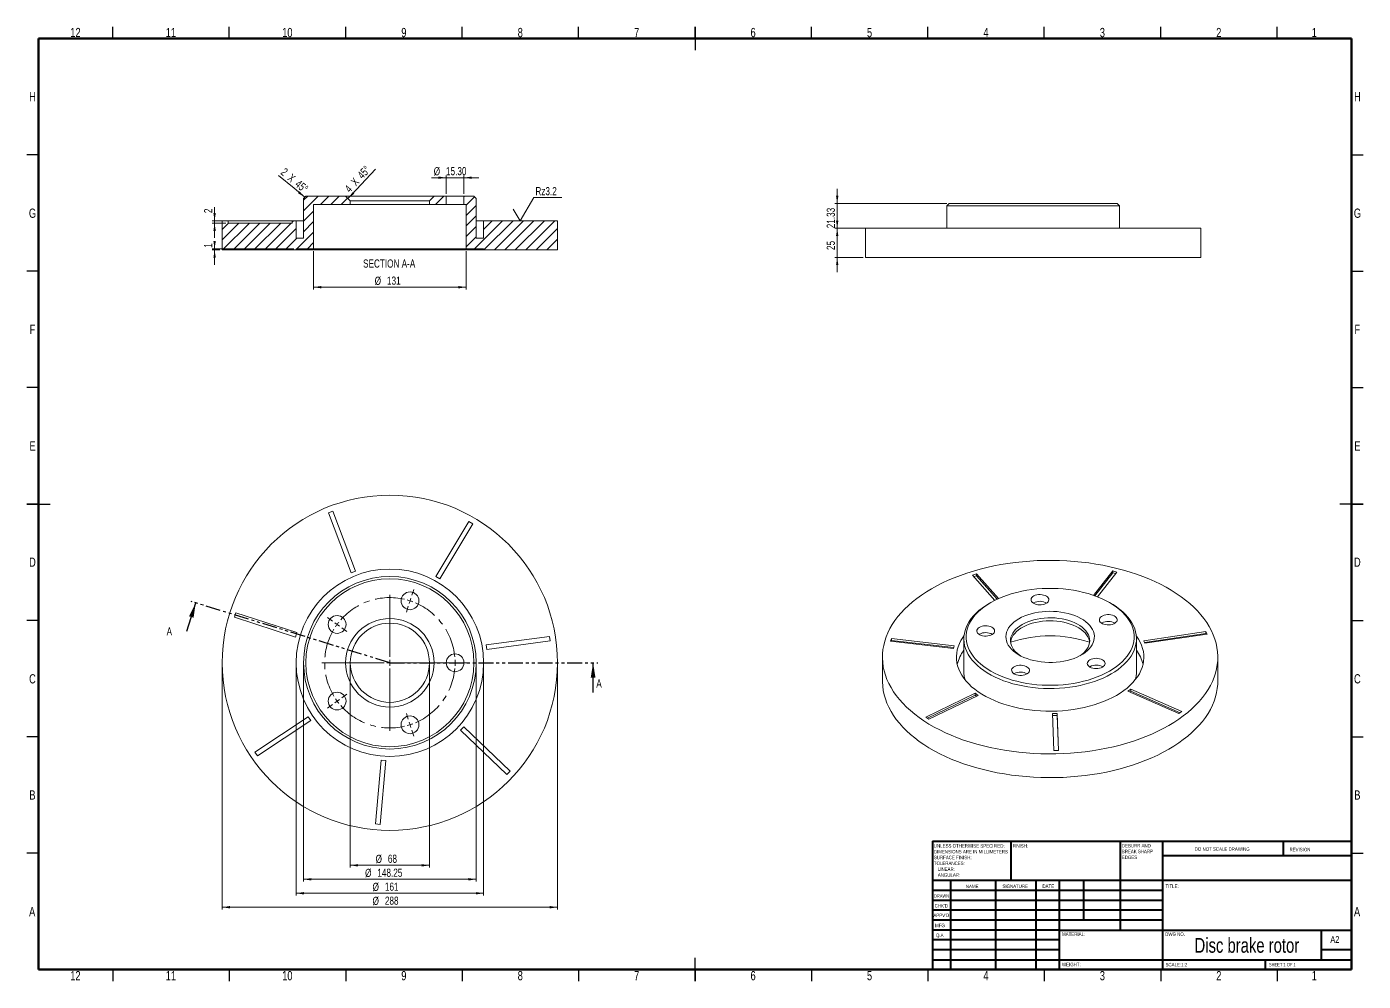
# Model space of a CAD drawing. Header units: millimetres. Extents: x 15 to 589, y 5 to 415.
import ezdxf

# ---------------------------------------------------------------- set-up
doc = ezdxf.new("R2010")
doc.units = ezdxf.units.MM
doc.linetypes.add('CENTERX2', pattern=[20.32, 12.7, -2.54, 2.54, -2.54])
doc.linetypes.add('PHANTOM', pattern=[12.7, 6.35, -1.27, 1.27, -1.27, 1.27, -1.27])
doc.styles.add('SLDTEXTSTYLE0', font='TXT', dxfattribs={"width": 0.75})
doc.styles.add('SLDTEXTSTYLE1', font='TXT', dxfattribs={"width": 0.686449})
doc.styles.add('SLDTEXTSTYLE2', font='TXT', dxfattribs={"width": 0.6875})
doc.dimstyles.new('SLDDIMSTYLE0', dxfattribs={"dimtxt": 3.5, "dimasz": 3.302, "dimexe": 0, "dimexo": 0.0625, "dimgap": 0.875, "dimtad": 1, "dimlfac": 2, "dimrnd": 1e-09, "dimzin": 12, "dimdsep": 46, "dimtxsty": 'SLDTEXTSTYLE0', "dimsah": 1, "dimcen": 0.09, "dimadec": 0, "dimazin": 3, "dimtfac": 1, "dimtofl": 0, "dimtmove": 0, "dimatfit": 3, "dimfxl": 1, "dimfrac": 2, "dimtolj": 1, "dimtzin": 12, "dimarcsym": 0})
doc.dimstyles.new('SLDDIMSTYLE1', dxfattribs={"dimtxt": 3.5, "dimasz": 3.302, "dimexe": 0, "dimexo": 0.0625, "dimgap": 0.875, "dimtad": 1, "dimlfac": 2, "dimrnd": 1e-09, "dimzin": 12, "dimdsep": 46, "dimtxsty": 'SLDTEXTSTYLE0', "dimsah": 1, "dimcen": 0.09, "dimadec": 0, "dimazin": 3, "dimtfac": 1, "dimtmove": 0, "dimatfit": 0, "dimfxl": 1, "dimfrac": 2, "dimtolj": 1, "dimtzin": 12, "dimarcsym": 0})
doc.dimstyles.new('SLDDIMSTYLE2', dxfattribs={"dimtxt": 3.5, "dimasz": 3.302, "dimexe": 0, "dimexo": 0.0625, "dimgap": 0.875, "dimtad": 1, "dimlfac": 2, "dimrnd": 1e-09, "dimzin": 4, "dimdsep": 46, "dimtxsty": 'SLDTEXTSTYLE0', "dimsah": 1, "dimcen": 0.09, "dimadec": 0, "dimazin": 1, "dimtfac": 1, "dimtmove": 0, "dimatfit": 0, "dimfxl": 1, "dimfrac": 2, "dimtolj": 1, "dimtzin": 12, "dimarcsym": 0})

# ---------------------------------------------------------------- blocks, each defined once
blk = doc.blocks.new('SW_NOTE_0')
at = {"color": 0, "linetype": 'Continuous', "lineweight": 0, "char_height": 1.5, "attachment_point": 1, "style": 'SLDTEXTSTYLE0'}
for s, insert in [('UNLESS OTHERWISE SPECIFIED:', (0, 1.93)), ('TOLERANCES:', (0, -5.57)), ('SURFACE FINISH:', (0, -3.07)), ('DIMENSIONS ARE IN MILLIMETERS', (0, -0.57)), ('ANGULAR:', (1.69, -10.57)), ('LINEAR:', (1.69, -8.07))]:
    blk.add_mtext(s, dxfattribs=dict(at, insert=insert))
blk = doc.blocks.new('SW_NOTE_1')
at = {"color": 0, "linetype": 'Continuous', "lineweight": 0, "char_height": 1.5, "attachment_point": 1, "style": 'SLDTEXTSTYLE0'}
for s, insert in [('DEBURR AND', (0, 1.93)), ('BREAK SHARP', (0, -0.57)), ('EDGES', (0, -3.07))]:
    blk.add_mtext(s, dxfattribs=dict(at, insert=insert))
blk = doc.blocks.new('_D')
at = {"color": 7, "linetype": 'Continuous', "lineweight": 0, "transparency": 16777216}
for p, q in [((153.96, 140.8), (153.96, 53.8)), ((187.96, 140.8), (187.96, 53.8)), ((153.96, 54.8), (187.96, 54.8))]:
    blk.add_line(p, q, dxfattribs=at)
for points in [[(153.96, 54.8), (157.26, 54.29), (157.26, 55.31)], [(187.96, 54.8), (184.65, 55.31), (184.65, 54.29)]]:
    blk.add_solid(points, dxfattribs=at)
at = {"color": 7, "linetype": 'Continuous', "lineweight": 0, "transparency": 16777216, "char_height": 3.5, "attachment_point": 1, "style": 'SLDTEXTSTYLE0'}
for s, insert in [('%%c', (164.84, 59.31)), ('68', (170.11, 59.37))]:
    blk.add_mtext(s, dxfattribs=dict(at, insert=insert))
blk = doc.blocks.new('_D_1')
at = {"color": 7, "linetype": 'Continuous', "lineweight": 0, "transparency": 16777216}
for p, q in [((133.89, 140.8), (133.89, 47.8)), ((208.02, 140.8), (208.02, 47.8)), ((133.89, 48.8), (208.02, 48.8))]:
    blk.add_line(p, q, dxfattribs=at)
for points in [[(133.89, 48.8), (137.2, 48.29), (137.2, 49.31)], [(208.02, 48.8), (204.72, 49.31), (204.72, 48.29)]]:
    blk.add_solid(points, dxfattribs=at)
at = {"color": 7, "linetype": 'Continuous', "lineweight": 0, "transparency": 16777216, "char_height": 3.5, "attachment_point": 1, "style": 'SLDTEXTSTYLE0'}
for s, insert in [('%%c', (160.31, 53.31)), ('148.25', (165.59, 53.37))]:
    blk.add_mtext(s, dxfattribs=dict(at, insert=insert))
blk = doc.blocks.new('_D_2')
at = {"color": 7, "linetype": 'Continuous', "lineweight": 0, "transparency": 16777216}
for p, q in [((130.71, 140.8), (130.71, 41.8)), ((211.21, 140.8), (211.21, 41.8)), ((130.71, 42.8), (211.21, 42.8))]:
    blk.add_line(p, q, dxfattribs=at)
for points in [[(130.71, 42.8), (134.01, 42.29), (134.01, 43.31)], [(211.21, 42.8), (207.9, 43.31), (207.9, 42.29)]]:
    blk.add_solid(points, dxfattribs=at)
at = {"color": 7, "linetype": 'Continuous', "lineweight": 0, "transparency": 16777216, "char_height": 3.5, "attachment_point": 1, "style": 'SLDTEXTSTYLE0'}
for s, insert in [('%%c', (163.54, 47.31)), ('161', (168.82, 47.37))]:
    blk.add_mtext(s, dxfattribs=dict(at, insert=insert))
blk = doc.blocks.new('_D_3')
at = {"color": 7, "linetype": 'Continuous', "lineweight": 0, "transparency": 16777216}
for p, q in [((98.96, 140.8), (98.96, 35.8)), ((242.96, 140.8), (242.96, 35.8)), ((98.96, 36.8), (242.96, 36.8))]:
    blk.add_line(p, q, dxfattribs=at)
for points in [[(98.96, 36.8), (102.26, 36.29), (102.26, 37.31)], [(242.96, 36.8), (239.65, 37.31), (239.65, 36.29)]]:
    blk.add_solid(points, dxfattribs=at)
at = {"color": 7, "linetype": 'Continuous', "lineweight": 0, "transparency": 16777216, "char_height": 3.5, "attachment_point": 1, "style": 'SLDTEXTSTYLE0'}
for s, insert in [('%%c', (163.54, 41.31)), ('288', (168.82, 41.37))]:
    blk.add_mtext(s, dxfattribs=dict(at, insert=insert))
blk = doc.blocks.new('SW_CENTERMARKSYMBOL_0')
at = {"color": 0, "linetype": 'Continuous', "lineweight": 0}
for p, q in [((0.77, 55.64), (1.57, 58.09)), ((-8.65, 29.13), (-8.65, 55.88)), ((0, 53.26), (-0.39, 52.07)), ((0, 53.26), (0.39, 54.45)), ((-33.33, 44.56), (-35.41, 46.07)), ((-0.77, 50.88), (-1.57, 48.43)), ((-31.3, 43.09), (-32.32, 43.82)), ((-31.3, 43.09), (-30.29, 42.35)), ((-29.28, 41.62), (-27.2, 40.1)), ((-11.15, 26.63), (-37.9, 26.63)), ((-8.65, 26.63), (-9.9, 26.63)), ((-8.65, 26.63), (-8.65, 27.88)), ((-8.65, 26.63), (-8.65, 25.38)), ((-8.65, 26.63), (-7.4, 26.63)), ((-8.65, 24.13), (-8.65, -2.62)), ((-6.15, 26.63), (20.6, 26.63)), ((16.85, 26.63), (14.27, 26.63)), ((19.35, 26.63), (18.1, 26.63)), ((19.35, 26.63), (20.6, 26.63)), ((21.85, 26.63), (24.42, 26.63)), ((-29.28, 11.64), (-27.2, 13.15)), ((-33.33, 8.7), (-35.41, 7.19)), ((-31.3, 10.17), (-32.32, 9.44)), ((-31.3, 10.17), (-30.29, 10.91)), ((-0.77, 2.38), (-1.57, 4.83)), ((0, 0), (-0.39, 1.19)), ((0, 0), (0.39, -1.19)), ((0.77, -2.38), (1.57, -4.83))]:
    blk.add_line(p, q, dxfattribs=at)
at = {"color": 0, "linetype": 'CENTERX2', "lineweight": 0}
for start, end in [(77.11569, 138.88431), (5.11569, 66.88431), (149.11569, 210.88431), (293.11569, 354.88431), (221.11569, 282.88431)]:
    blk.add_arc((-8.65, 26.63), 28, start, end, dxfattribs=at)
at = {"color": 0, "linetype": 'Continuous', "lineweight": 0}
for start, end in [(72, 74.55785), (69.44215, 72), (144, 146.55785), (141.44215, 144), (0, 2.55785), (357.44215, 0), (213.44215, 216), (216, 218.55785), (285.44215, 288), (288, 290.55785)]:
    blk.add_arc((-8.65, 26.63), 28, start, end, dxfattribs=at)
blk = doc.blocks.new('_D_4')
at = {"color": 7, "linetype": 'Continuous', "lineweight": 0, "transparency": 16777216}
for p, q in [((363.07, 328.41), (363.07, 334.76)), ((376.85, 328.41), (362.07, 328.41)), ((363.07, 328.41), (363.07, 315.91)), ((374.25, 315.91), (362.07, 315.91)), ((363.07, 315.91), (363.07, 309.56))]:
    blk.add_line(p, q, dxfattribs=at)
for points in [[(363.07, 328.41), (363.58, 331.71), (362.57, 331.71)], [(363.07, 315.91), (362.57, 312.6), (363.58, 312.6)]]:
    blk.add_solid(points, dxfattribs=at)
at = {"color": 7, "linetype": 'Continuous', "lineweight": 0, "transparency": 16777216, "insert": (358.56, 319.09), "char_height": 3.5, "attachment_point": 1, "rotation": 90, "style": 'SLDTEXTSTYLE0'}
blk.add_mtext('25', dxfattribs=at)
blk = doc.blocks.new('_D_5')
at = {"color": 7, "linetype": 'Continuous', "lineweight": 0, "transparency": 16777216}
for p, q in [((363.07, 339.07), (363.07, 345.42)), ((410.19, 339.07), (362.07, 339.07)), ((363.07, 339.07), (363.07, 328.41)), ((399.7, 328.41), (362.07, 328.41)), ((363.07, 328.41), (363.07, 322.06))]:
    blk.add_line(p, q, dxfattribs=at)
for points in [[(363.07, 339.07), (363.58, 342.37), (362.57, 342.37)], [(363.07, 328.41), (362.57, 325.1), (363.58, 325.1)]]:
    blk.add_solid(points, dxfattribs=at)
at = {"color": 7, "linetype": 'Continuous', "lineweight": 0, "transparency": 16777216, "insert": (358.56, 328.43), "char_height": 3.5, "attachment_point": 1, "rotation": 90, "style": 'SLDTEXTSTYLE0'}
blk.add_mtext('21.33', dxfattribs=at)
blk = doc.blocks.new('_D_6')
at = {"color": 7, "linetype": 'Continuous', "lineweight": 0, "transparency": 16777216}
for p, q in [((95.68, 331.62), (95.68, 337.53)), ((100.46, 331.62), (94.68, 331.62)), ((100.45, 330.62), (94.68, 330.62)), ((95.68, 330.62), (95.68, 331.62)), ((95.68, 330.62), (95.68, 324.27))]:
    blk.add_line(p, q, dxfattribs=at)
for points in [[(95.68, 331.62), (96.19, 334.92), (95.17, 334.92)], [(95.68, 330.62), (95.17, 327.32), (96.19, 327.32)]]:
    blk.add_solid(points, dxfattribs=at)
at = {"color": 7, "linetype": 'Continuous', "lineweight": 0, "transparency": 16777216, "insert": (91.17, 334.95), "char_height": 3.5, "attachment_point": 1, "rotation": 90, "style": 'SLDTEXTSTYLE0'}
blk.add_mtext('2', dxfattribs=at)
blk = doc.blocks.new('_D_7')
at = {"color": 7, "linetype": 'Continuous', "lineweight": 0, "transparency": 16777216}
for p, q in [((195.13, 350.16), (188.78, 350.16)), ((195.13, 343.28), (195.13, 351.16)), ((202.78, 350.16), (195.13, 350.16)), ((202.78, 343.28), (202.78, 351.16)), ((202.78, 350.16), (209.13, 350.16))]:
    blk.add_line(p, q, dxfattribs=at)
for points in [[(195.13, 350.16), (191.83, 350.66), (191.83, 349.65)], [(202.78, 350.16), (206.08, 349.65), (206.08, 350.66)]]:
    blk.add_solid(points, dxfattribs=at)
at = {"color": 7, "linetype": 'Continuous', "lineweight": 0, "transparency": 16777216, "char_height": 3.5, "attachment_point": 1, "style": 'SLDTEXTSTYLE0'}
for s, insert in [('%%c', (189.79, 354.67)), ('15.30', (195.07, 354.72))]:
    blk.add_mtext(s, dxfattribs=dict(at, insert=insert))
blk = doc.blocks.new('SW_CHAMFER_DIMENSION_0')
at = {"color": 0, "linetype": 'Continuous', "lineweight": 0}
for p, q in [((6.69, -5.57), (0, 0)), ((11.27, -9.38), (6.69, -5.57))]:
    blk.add_line(p, q, dxfattribs=at)
blk.add_solid([(11.27, -9.38), (9.06, -6.87), (8.41, -7.66)], dxfattribs=at)
at = {"color": 0, "linetype": 'Continuous', "lineweight": 0, "char_height": 3.5, "attachment_point": 1, "rotation": 320.24936, "style": 'SLDTEXTSTYLE0'}
for s, insert in [('2', (2.89, 3.47)), ('X', (5.88, 0.98)), ('45°', (9.05, -1.66))]:
    blk.add_mtext(s, dxfattribs=dict(at, insert=insert))
blk = doc.blocks.new('SW_CHAMFER_DIMENSION_1')
at = {"color": 0, "linetype": 'Continuous', "lineweight": 0}
for p, q in [((0, 0), (10.26, 11.02)), ((-1.55, -1.52), (0, 0))]:
    blk.add_line(p, q, dxfattribs=at)
blk.add_solid([(-1.55, -1.52), (1.16, 0.43), (0.45, 1.15)], dxfattribs=at)
at = {"color": 0, "linetype": 'Continuous', "lineweight": 0, "char_height": 3.5, "attachment_point": 1, "rotation": 47.0291, "style": 'SLDTEXTSTYLE0'}
for s, insert in [('45°', (2.16, 8.94)), ('X', (-0.64, 5.93)), ('4', (-3.3, 3.08))]:
    blk.add_mtext(s, dxfattribs=dict(at, insert=insert))
blk = doc.blocks.new('_D_8')
at = {"color": 7, "linetype": 'Continuous', "lineweight": 0, "transparency": 16777216}
for p, q in [((95.68, 319.62), (95.68, 322.6)), ((129.71, 319.62), (94.68, 319.62)), ((97.96, 319.12), (94.68, 319.12)), ((95.68, 319.62), (95.68, 319.12)), ((95.68, 319.12), (95.68, 312.77))]:
    blk.add_line(p, q, dxfattribs=at)
for points in [[(95.68, 319.62), (96.19, 322.92), (95.17, 322.92)], [(95.68, 319.12), (95.17, 315.82), (96.19, 315.82)]]:
    blk.add_solid(points, dxfattribs=at)
at = {"color": 7, "linetype": 'Continuous', "lineweight": 0, "transparency": 16777216, "insert": (91.17, 320.02), "char_height": 3.5, "attachment_point": 1, "rotation": 90, "style": 'SLDTEXTSTYLE0'}
blk.add_mtext('1', dxfattribs=at)
blk = doc.blocks.new('_D_9')
at = {"color": 7, "linetype": 'Continuous', "lineweight": 0, "transparency": 16777216}
for p, q in [((138.21, 318.62), (138.21, 302.12)), ((203.71, 318.62), (203.71, 302.12)), ((138.21, 303.12), (203.71, 303.12))]:
    blk.add_line(p, q, dxfattribs=at)
for points in [[(138.21, 303.12), (141.51, 302.61), (141.51, 303.63)], [(203.71, 303.12), (200.4, 303.63), (200.4, 302.61)]]:
    blk.add_solid(points, dxfattribs=at)
at = {"color": 7, "linetype": 'Continuous', "lineweight": 0, "transparency": 16777216, "char_height": 3.5, "attachment_point": 1, "style": 'SLDTEXTSTYLE0'}
for s, insert in [('%%c', (164.44, 307.63)), ('131', (169.72, 307.69))]:
    blk.add_mtext(s, dxfattribs=dict(at, insert=insert))
blk = doc.blocks.new('SW_SFSYMBOL_0')
at = {"color": 0, "linetype": 'Continuous', "lineweight": 0}
for p, q in [((-6.54, -10), (-0.65, 0)), ((-0.65, 0), (11.28, 0)), ((-6.54, -10), (-9.49, -5))]:
    blk.add_line(p, q, dxfattribs=at)
at = {"color": 0, "linetype": 'Continuous', "lineweight": 0, "insert": (0, 4.51), "char_height": 3.5, "attachment_point": 1, "style": 'SLDTEXTSTYLE0'}
blk.add_mtext('Rz3.2', dxfattribs=at)

msp = doc.modelspace()

# ---------------------------------------------------------------- hatches: boundary and pattern name
at = {"linetype": 'Continuous', "lineweight": 0}
h = msp.add_hatch(dxfattribs=at)
h.set_pattern_fill('ANSI31', style=0)
h.paths.add_polyline_path([(138.206, 338.6848), (153.956, 338.6848), (153.956, 340.2848), (151.956, 342.2848), (134.8935, 342.2848), (133.8935, 341.2848), (133.8935, 324.1198), (130.706, 324.1198), (130.706, 331.6198), (128.9517, 331.6198), (128.9517, 330.6198), (101.4488, 330.6198), (101.4488, 331.6198), (98.956, 331.6198), (98.956, 319.1198), (130.706, 319.1198), (130.706, 319.6198), (138.206, 319.6198)], flags=0)
h = msp.add_hatch(dxfattribs=at)
h.set_pattern_fill('ANSI31', style=0)
h.paths.add_polyline_path([(189.956, 342.2848), (187.956, 340.2848), (187.956, 338.6848), (195.131, 338.6848), (195.131, 342.2848)], flags=0)
h = msp.add_hatch(dxfattribs=at)
h.set_pattern_fill('ANSI31', style=0)
h.paths.add_polyline_path([(211.206, 319.1198), (242.956, 319.1198), (242.956, 331.6198), (211.206, 331.6198), (211.206, 324.1198), (208.0185, 324.1198), (208.0185, 341.2848), (207.0185, 342.2848), (202.781, 342.2848), (202.781, 338.6848), (203.706, 338.6848), (203.706, 319.6198), (211.206, 319.6198)], flags=0)

# ---------------------------------------------------------------- linework, layer by layer
at = {"color": 7, "linetype": 'Continuous', "lineweight": 30}
for p, q in [((52, 410), (52, 415)), ((102, 410), (102, 415)), ((152, 410), (152, 415)), ((202, 410), (202, 415)), ((252, 410), (252, 415)), ((302, 415), (302, 405)), ((302, 410), (302, 415)), ((352, 410), (352, 415)), ((402, 410), (402, 415)), ((452, 410), (452, 415)), ((502, 410), (502, 415)), ((552, 410), (552, 415)), ((20, 360), (15, 360)), ((584, 360), (589, 360)), ((20, 310), (15, 310)), ((584, 310), (589, 310)), ((20, 260), (15, 260)), ((584, 260), (589, 260)), ((15, 210), (25, 210)), ((20, 210), (15, 210)), ((589, 210), (579, 210)), ((584, 210), (589, 210)), ((83.8215, 155.383), (87.5639, 167.519)), ((20, 160), (15, 160)), ((584, 160), (589, 160)), ((258.236, 129.1029), (258.236, 141.8029)), ((20, 110), (15, 110)), ((584, 110), (589, 110)), ((20, 60), (15, 60)), ((584, 60), (589, 60)), ((302, 5), (302, 15)), ((52, 10), (52, 5)), ((102, 10), (102, 5)), ((152, 10), (152, 5)), ((202, 10), (202, 5)), ((252, 10), (252, 5)), ((302, 10), (302, 5)), ((352, 10), (352, 5)), ((402, 10), (402, 5)), ((452, 10), (452, 5)), ((502, 10), (502, 5)), ((552, 10), (552, 5))]:
    msp.add_line(p, q, dxfattribs=at)
at = {"color": 7, "linetype": 'Continuous', "lineweight": 60}
for p, q in [((20, 10), (20, 410)), ((20, 410), (584, 410)), ((584, 410), (584, 10)), ((584, 10), (20, 10))]:
    msp.add_line(p, q, dxfattribs=at)
at = {"color": 7, "linetype": 'Continuous', "lineweight": 15}
for p, q in [((134.8935, 342.2848), (133.8935, 341.2848)), ((133.8935, 324.1198), (133.8935, 341.2848)), ((151.956, 342.2848), (134.8935, 342.2848)), ((138.206, 338.6848), (138.206, 319.6198)), ((153.956, 338.6848), (138.206, 338.6848)), ((153.956, 340.2848), (151.956, 342.2848)), ((151.956, 342.2848), (189.956, 342.2848)), ((153.956, 340.2848), (153.956, 338.6848)), ((187.956, 340.2848), (153.956, 340.2848)), ((153.956, 338.6848), (187.956, 338.6848)), ((187.956, 340.2848), (189.956, 342.2848)), ((187.956, 340.2848), (187.956, 338.6848)), ((187.956, 338.6848), (195.131, 338.6848)), ((189.956, 342.2848), (195.131, 342.2848)), ((195.131, 342.2848), (202.781, 342.2848)), ((195.131, 338.6848), (195.131, 342.2848)), ((202.781, 338.6848), (195.131, 338.6848)), ((202.781, 342.2848), (202.781, 338.6848)), ((202.781, 342.2848), (207.0185, 342.2848)), ((202.781, 338.6848), (203.706, 338.6848)), ((203.706, 338.6848), (203.706, 319.6198)), ((207.0185, 342.2848), (208.0185, 341.2848)), ((208.0185, 324.1198), (208.0185, 341.2848)), ((411.1852, 339.0713), (410.1852, 338.0713)), ((411.1852, 339.0713), (483.3102, 339.0713)), ((484.3102, 338.0713), (483.3102, 339.0713)), ((410.1852, 338.0713), (410.1852, 328.4063)), ((484.3102, 338.0713), (410.1852, 338.0713)), ((484.3102, 328.4063), (484.3102, 338.0713)), ((98.956, 319.1198), (98.956, 331.6198)), ((101.4488, 331.6198), (98.956, 331.6198)), ((101.4488, 331.6198), (101.4488, 330.6198)), ((101.4632, 331.6198), (101.4488, 331.6198)), ((101.4488, 330.6198), (128.9517, 330.6198)), ((101.4632, 330.6198), (101.4632, 331.6198)), ((128.9517, 331.6198), (101.4632, 331.6198)), ((128.9517, 330.6198), (128.9517, 331.6198)), ((130.706, 331.6198), (128.9517, 331.6198)), ((130.706, 324.1198), (130.706, 331.6198)), ((133.8935, 331.6198), (130.706, 331.6198)), ((211.206, 331.6198), (208.0185, 331.6198)), ((211.206, 324.1198), (211.206, 331.6198)), ((211.206, 331.6198), (242.956, 331.6198)), ((242.956, 319.1198), (242.956, 331.6198)), ((375.2477, 328.4063), (375.2477, 315.9063)), ((375.2477, 328.4063), (519.2477, 328.4063)), ((519.2477, 315.9063), (519.2477, 328.4063)), ((130.706, 324.1198), (133.8935, 324.1198)), ((211.206, 324.1198), (208.0185, 324.1198)), ((98.956, 319.1198), (130.706, 319.1198)), ((130.706, 319.6198), (130.706, 319.1198)), ((130.706, 319.6198), (138.206, 319.6198)), ((130.706, 319.1198), (211.206, 319.1198)), ((138.206, 319.6198), (203.706, 319.6198)), ((211.206, 319.6198), (203.706, 319.6198)), ((211.206, 319.6198), (211.206, 319.1198)), ((242.956, 319.1198), (211.206, 319.1198)), ((447.2477, 315.9063), (375.2477, 315.9063)), ((519.2477, 315.9063), (447.2477, 315.9063)), ((146.4933, 206.8554), (144.6213, 206.1515)), ((156.1728, 181.1152), (146.4933, 206.8554)), ((144.6213, 206.1515), (154.3008, 180.4113)), ((204.8462, 202.5129), (190.7568, 178.8964)), ((192.4744, 177.8718), (206.5638, 201.4882)), ((206.5638, 201.4882), (204.8462, 202.5129)), ((154.3008, 180.4113), (156.1728, 181.1152)), ((190.7568, 178.8964), (192.4744, 177.8718)), ((422.926, 179.9667), (421.1446, 179.4419)), ((421.1446, 179.4419), (430.7386, 168.5894)), ((422.926, 179.1502), (421.7173, 178.794)), ((432.3169, 169.3439), (422.926, 179.9667)), ((422.926, 179.1502), (422.926, 179.9667)), ((431.8036, 169.108), (422.926, 179.1502)), ((481.3983, 181.2473), (473.1605, 170.7595)), ((481.3983, 180.4307), (473.662, 170.5814)), ((474.8609, 170.1285), (483.2198, 180.7705)), ((483.2198, 180.7705), (481.3983, 181.2473)), ((481.3983, 180.4307), (481.3983, 181.2473)), ((482.6878, 180.0932), (481.3983, 180.4307)), ((429.0143, 167.6569), (428.3071, 167.2485)), ((447.4337, 167.5253), (447.2838, 167.4337)), ((480.7299, 167.2485), (480.0227, 167.6569)), ((104.8437, 163.2368), (104.2269, 161.3342)), ((104.2269, 161.3342), (130.3864, 152.8532)), ((131.0032, 154.7557), (104.8437, 163.2368)), ((476.762, 158.8986), (476.6121, 158.807)), ((521.411, 155.1779), (494.7489, 151.2889)), ((521.9009, 154.0585), (521.411, 155.1779)), ((521.411, 154.3614), (521.411, 155.1779)), ((130.3864, 152.8532), (131.0032, 154.7557)), ((239.5512, 153.1585), (212.3025, 149.4495)), ((212.3025, 149.4495), (212.5722, 147.4677)), ((212.5722, 147.4677), (239.821, 151.1768)), ((239.821, 151.1768), (239.5512, 153.1585)), ((386.422, 152.2525), (386.0221, 151.1212)), ((386.0221, 151.1212), (412.9668, 147.9468)), ((386.422, 151.4359), (386.2992, 151.0886)), ((413.3667, 149.0781), (386.422, 152.2525)), ((386.422, 151.4359), (386.422, 152.2525)), ((413.0896, 148.2942), (386.422, 151.4359)), ((417.456, 152.1219), (417.456, 138.1059)), ((424.1585, 154.0889), (424.0087, 153.9973)), ((491.581, 138.1059), (491.581, 152.1219)), ((494.7489, 151.2889), (495.2388, 150.1695)), ((521.411, 154.3614), (495.0848, 150.5214)), ((495.2388, 150.1695), (521.9009, 154.0585)), ((521.565, 154.0095), (521.411, 154.3614)), ((382.5185, 144.23), (382.5185, 134.0232)), ((412.9668, 147.9468), (413.3667, 149.0781)), ((526.5185, 134.0232), (526.5185, 144.23)), ((471.6128, 140.1305), (471.4629, 140.0389)), ((439.1021, 137.158), (438.9522, 137.0664)), ((422.2949, 128.6792), (401.1961, 118.4971)), ((422.2949, 127.8627), (401.8921, 118.0165)), ((402.4788, 117.6113), (423.5776, 127.7934)), ((423.5776, 127.7934), (422.2949, 128.6792)), ((422.2949, 127.8627), (422.2949, 128.6792)), ((422.8816, 127.4575), (422.2949, 127.8627)), ((489.1618, 130.4735), (487.9512, 129.5545)), ((487.9512, 129.5545), (509.8417, 119.9455)), ((489.1618, 129.657), (488.6327, 129.2553)), ((511.0523, 120.8646), (489.1618, 130.4735)), ((489.1618, 129.657), (489.1618, 130.4735)), ((510.3708, 120.3472), (489.1618, 129.657)), ((509.8417, 119.9455), (511.0523, 120.8646)), ((135.9189, 118.6425), (112.978, 103.478)), ((114.0809, 101.8096), (137.0218, 116.9741)), ((137.0218, 116.9741), (135.9189, 118.6425)), ((401.1961, 118.4971), (402.4788, 117.6113)), ((457.4876, 120.017), (455.4881, 119.9904)), ((455.4881, 119.9904), (456.123, 104.1192)), ((457.4876, 119.2005), (455.5208, 119.1743)), ((458.1225, 104.1459), (457.4876, 120.017)), ((457.4876, 119.2005), (457.4876, 120.017)), ((458.0898, 104.1454), (457.4876, 119.2005)), ((202.7134, 114.2445), (201.3322, 112.798)), ((201.3322, 112.798), (221.2214, 93.8067)), ((222.6026, 95.2532), (202.7134, 114.2445)), ((112.978, 103.478), (114.0809, 101.8096)), ((456.123, 104.1192), (458.1225, 104.1459)), ((167.2183, 99.9696), (164.771, 72.5787)), ((166.763, 72.4007), (169.2104, 99.7916)), ((169.2104, 99.7916), (167.2183, 99.9696)), ((221.2214, 93.8067), (222.6026, 95.2532)), ((164.771, 72.5787), (166.763, 72.4007))]:
    msp.add_line(p, q, dxfattribs=at)
at = {"color": 7, "linetype": 'PHANTOM', "lineweight": 30}
for q in [(85.6527, 168.1084), (260.236, 141.8029)]:
    msp.add_line((170.956, 141.8029), q, dxfattribs=at)
at = {"color": 7, "linetype": 'Continuous', "lineweight": 40}
for p, q in [((404, 65.25), (584, 65.25)), ((404, 65.25), (404, 10)), ((437.8, 48.25), (437.8, 65.25)), ((484.6, 65.25), (484.6, 27)), ((502.8, 65.25), (502.8, 10)), ((554.8, 58.875), (554.8, 65.25)), ((584, 58.875), (502.8, 58.875)), ((584, 48.25), (404, 48.25)), ((411.8, 48.25), (411.8, 10)), ((430.991, 48.25), (430.991, 10)), ((448.3989, 48.25), (448.3989, 10)), ((458.6, 10), (458.6, 48.25)), ((469, 31.25), (469, 48.25)), ((502.8, 44), (404, 44)), ((502.8, 39.75), (404, 39.75)), ((502.8, 35.5), (404, 35.5)), ((502.8, 31.25), (404, 31.25)), ((458.6, 27), (404, 27)), ((458.6, 27), (584, 27)), ((571, 14.25), (571, 27)), ((458.6, 22.7499), (404, 22.7499)), ((458.6, 18.5), (404, 18.5)), ((584, 18.5), (571, 18.5)), ((404, 14.25), (584, 14.25)), ((547, 10), (547, 14.25))]:
    msp.add_line(p, q, dxfattribs=at)
at = {"color": 7, "linetype": 'Continuous', "lineweight": 15, "flags": 128}
for points in [[(403.6068, 173.6207), (401.4046, 172.2919), (399.3065, 170.9081), (397.3163, 169.4722), (395.4382, 167.9868), (393.6757, 166.4549), (392.0324, 164.8795), (390.5113, 163.2637), (389.1155, 161.6106), (387.8478, 159.9235), (386.7106, 158.2057), (385.7061, 156.4605), (384.8363, 154.6914), (384.1029, 152.9018), (383.5074, 151.0952), (383.0509, 149.2752), (382.7343, 147.4453), (382.5581, 145.6091), (382.5229, 143.7702), (382.6286, 141.9322), (382.875, 140.0988), (383.2617, 138.2734), (383.7879, 136.4596), (384.4525, 134.6611), (385.2543, 132.8813), (386.1916, 131.1237), (387.2627, 129.3918), (388.4655, 127.6889), (389.7976, 126.0184), (391.2563, 124.3836), (392.8389, 122.7876), (394.5423, 121.2335), (396.363, 119.7245), (398.2976, 118.2635), (400.3423, 116.8533), (402.493, 115.4967), (404.7455, 114.1963), (407.0955, 112.9547), (409.5383, 111.7744), (412.0692, 110.6576), (414.6832, 109.6065), (417.3751, 108.6232), (420.1397, 107.7095), (422.9717, 106.8674), (425.8654, 106.0984), (428.8152, 105.4041), (431.8153, 104.7857), (434.8598, 104.2446), (437.9429, 103.7817), (441.0583, 103.3981), (444.2002, 103.0943), (447.3622, 102.8711), (450.5382, 102.7288), (453.7221, 102.6678), (456.9074, 102.6882), (460.0882, 102.7898), (463.258, 102.9726), (466.4107, 103.2362), (469.5401, 103.58), (472.6401, 104.0033), (475.7046, 104.5054), (478.7277, 105.0853), (481.7034, 105.7418), (484.6258, 106.4737), (487.4894, 107.2794), (490.2883, 108.1575), (493.0173, 109.1062), (495.6709, 110.1237), (498.2439, 111.2079), (500.7314, 112.3568), (503.1284, 113.568), (505.4302, 114.8393), (507.6324, 116.1681), (509.7305, 117.5519), (511.7207, 118.9878), (513.5988, 120.4732), (515.3613, 122.0051), (517.0047, 123.5805), (518.5257, 125.1963), (519.9215, 126.8494), (521.1892, 128.5365), (522.3264, 130.2543), (523.3309, 131.9995), (524.2007, 133.7686), (524.9341, 135.5582), (525.5296, 137.3648), (525.9861, 139.1848), (526.3028, 141.0147), (526.4789, 142.8509), (526.5141, 144.6898), (526.4084, 146.5278), (526.162, 148.3612), (525.7753, 150.1866), (525.2491, 152.0004), (524.5845, 153.7989), (523.7828, 155.5787), (522.8454, 157.3363), (521.7743, 159.0682), (520.5715, 160.7711), (519.2394, 162.4416), (517.7807, 164.0764), (516.1981, 165.6724), (514.4947, 167.2265), (512.674, 168.7355), (510.7394, 170.1965), (508.6947, 171.6067), (506.544, 172.9633), (504.2915, 174.2637), (501.9415, 175.5053), (499.4987, 176.6856), (496.9678, 177.8024), (494.3539, 178.8535), (491.6619, 179.8369), (488.8973, 180.7505), (486.0653, 181.5926), (483.1716, 182.3616), (480.2218, 183.0559), (477.2217, 183.6743), (474.1772, 184.2154), (471.0941, 184.6783), (467.9787, 185.0619), (464.8368, 185.3657), (461.6748, 185.5889), (458.4988, 185.7312), (455.3149, 185.7922), (452.1296, 185.7718), (448.9489, 185.6702), (445.779, 185.4874), (442.6263, 185.2238), (439.4969, 184.88), (436.3969, 184.4567), (433.3324, 183.9546), (430.3093, 183.3747), (427.3336, 182.7182), (424.4112, 181.9863), (421.5476, 181.1806), (418.7487, 180.3025), (416.0197, 179.3538), (413.3661, 178.3363), (410.7931, 177.2521), (408.3056, 176.1032), (405.9086, 174.892), (403.6068, 173.6207)], [(429.0185, 167.6593), (427.4676, 166.7059), (426.0235, 165.6982), (424.6919, 164.6401), (423.478, 163.5359), (422.3866, 162.3898), (421.422, 161.2064), (420.588, 159.9904), (419.8879, 158.7466), (419.3245, 157.4798), (418.9, 156.1951), (418.616, 154.8976), (418.4738, 153.5923), (418.4738, 152.2845), (418.616, 150.9792), (418.9, 149.6817), (419.3245, 148.397), (419.8879, 147.1303), (420.588, 145.8864), (421.422, 144.6704), (422.3866, 143.487), (423.478, 142.341), (424.6919, 141.2367), (426.0235, 140.1786), (427.4676, 139.1709), (429.0185, 138.2176), (430.6699, 137.3223), (432.4155, 136.4886), (434.2484, 135.7199), (436.1612, 135.0191), (438.1465, 134.389), (440.1964, 133.8322), (442.3028, 133.3507), (444.4574, 132.9466), (446.6517, 132.6213), (448.8771, 132.3763), (451.1247, 132.2124), (453.3858, 132.1302), (455.6513, 132.1302), (457.9123, 132.2124), (460.1599, 132.3763), (462.3853, 132.6213), (464.5796, 132.9466), (466.7342, 133.3507), (468.8406, 133.8322), (470.8905, 134.389), (472.8758, 135.0191), (474.7886, 135.7199), (476.6215, 136.4886), (478.3671, 137.3223), (480.0185, 138.2176), (481.5694, 139.1709), (483.0135, 140.1786), (484.3451, 141.2367), (485.559, 142.341), (486.6504, 143.487), (487.615, 144.6704), (488.449, 145.8864), (489.1491, 147.1303), (489.7125, 148.397), (490.137, 149.6817), (490.421, 150.9792), (490.5632, 152.2845), (490.5632, 153.5923), (490.421, 154.8976), (490.137, 156.1951), (489.7125, 157.4798), (489.1491, 158.7466), (488.449, 159.9904), (487.615, 161.2064), (486.6504, 162.3898), (485.559, 163.5359), (484.3451, 164.6401), (483.0135, 165.6982), (481.5694, 166.7059), (480.0185, 167.6593), (478.3671, 168.5545), (476.6215, 169.3882), (474.7886, 170.1569), (472.8758, 170.8577), (470.8905, 171.4878), (468.8406, 172.0446), (466.7342, 172.5261), (464.5796, 172.9302), (462.3853, 173.2555), (460.1599, 173.5005), (457.9123, 173.6645), (455.6513, 173.7466), (453.3858, 173.7466), (451.1247, 173.6645), (448.8771, 173.5005), (446.6517, 173.2555), (444.4574, 172.9302), (442.3028, 172.5261), (440.1964, 172.0446), (438.1465, 171.4878), (436.1612, 170.8577), (434.2484, 170.1569), (432.4155, 169.3882), (430.6699, 168.5545), (429.0185, 167.6593)], [(480.7299, 167.2485), (481.5203, 166.7779), (483.0319, 165.7905), (484.4355, 164.7512), (485.7255, 163.6641), (486.8971, 162.5331), (487.946, 161.3627), (488.868, 160.1572), (489.6597, 158.9212), (490.3181, 157.6595), (490.8407, 156.3767), (491.2256, 155.0778), (491.4712, 153.7677), (491.5766, 152.4514), (491.5415, 151.1337), (491.3659, 149.8199), (491.0505, 148.5148), (490.5965, 147.2233), (490.0057, 145.9504), (489.2803, 144.701), (488.4231, 143.4797), (487.4372, 142.2912), (486.3264, 141.1399), (485.095, 140.0304), (483.7476, 138.9667), (482.2893, 137.9529), (480.7256, 136.9928), (479.0626, 136.0901), (477.3065, 135.2483), (475.4639, 134.4705), (473.5418, 133.7596), (471.5476, 133.1183), (469.4888, 132.5492), (467.3732, 132.0543), (465.2089, 131.6355), (463.004, 131.2945), (460.7669, 131.0324), (458.5061, 130.8503), (456.2302, 130.749), (453.9478, 130.7287), (451.6675, 130.7895), (449.3981, 130.9313), (447.1481, 131.1535), (444.926, 131.4552), (442.7404, 131.8353), (440.5994, 132.2923), (438.5112, 132.8246), (436.4837, 133.4301), (434.5247, 134.1065), (432.6415, 134.8512), (430.8412, 135.6614), (429.1308, 136.5341), (427.5167, 137.4659), (426.0051, 138.4533), (424.6015, 139.4925), (423.3115, 140.5797), (422.1399, 141.7106), (421.091, 142.881), (420.169, 144.0865), (419.3773, 145.3225), (418.7189, 146.5842), (418.1963, 147.867), (417.8114, 149.1659), (417.5658, 150.476), (417.4604, 151.7924), (417.4955, 153.11), (417.6711, 154.4239), (417.9865, 155.729), (418.4405, 157.0204), (419.0313, 158.2933), (419.7567, 159.5427), (420.614, 160.7641), (421.5998, 161.9526), (422.7106, 163.1038), (423.942, 164.2134), (425.2894, 165.2771), (426.7477, 166.2909), (428.3114, 167.2509), (428.3114, 167.2509)], [(449.54, 171.0844), (450.2885, 171.1099), (451.0313, 171.0506), (451.7397, 170.9088), (452.3866, 170.6899), (452.9471, 170.4023), (453.3997, 170.0572), (453.7269, 169.6677), (453.9162, 169.2489), (453.9604, 168.8168), (453.8577, 168.388), (453.612, 167.979), (453.2328, 167.6056), (452.7347, 167.282), (452.1369, 167.0207), (451.4622, 166.8318), (450.7367, 166.7225), (449.9882, 166.697), (449.2454, 166.7563), (448.537, 166.8982), (447.8901, 167.117), (447.3296, 167.4046), (446.877, 167.7497), (446.5498, 168.1392), (446.3604, 168.558), (446.3163, 168.9902), (446.419, 169.4189), (446.6647, 169.8279), (447.0438, 170.2014), (447.5419, 170.5249), (448.1398, 170.7862), (448.8144, 170.9751), (449.54, 171.0844)], [(441.0835, 160.6943), (442.2881, 161.3323), (443.5834, 161.9082), (444.9596, 162.4177), (446.4065, 162.8569), (447.9135, 163.2228), (449.4694, 163.5125), (451.0627, 163.7239), (452.6816, 163.8555), (454.3141, 163.9062), (455.9481, 163.8758), (457.5715, 163.7644), (459.1723, 163.5728), (460.7386, 163.3024), (462.2589, 162.9554), (463.7219, 162.5342), (465.1168, 162.0419), (466.4332, 161.4823), (467.6614, 160.8594), (468.7922, 160.1778), (469.8174, 159.4427), (470.7293, 158.6594), (471.5212, 157.8337), (472.1873, 156.9718), (472.7225, 156.08), (473.1229, 155.165), (473.3856, 154.2335), (473.5086, 153.2924), (473.491, 152.3487), (473.333, 151.4093), (473.0356, 150.4813), (472.6012, 149.5714), (472.0328, 148.6865), (471.3349, 147.8331), (470.5124, 147.0174), (469.5715, 146.2456), (468.5191, 145.5234), (467.3631, 144.856), (466.112, 144.2485), (464.775, 143.7054), (463.3622, 143.2305), (461.8838, 142.8276), (460.3509, 142.4995), (458.7749, 142.2487), (457.1673, 142.0771), (455.5401, 141.9858), (453.9054, 141.9757), (452.2751, 142.0467), (450.6615, 142.1983), (449.0765, 142.4295), (447.5317, 142.7385), (446.0387, 143.1229), (444.6085, 143.5801), (443.2516, 144.1065), (441.9781, 144.6984), (440.7975, 145.3512), (439.7185, 146.0602), (438.749, 146.8201), (437.8963, 147.6254), (437.1667, 148.4699), (436.5655, 149.3476), (436.0973, 150.2518), (435.7654, 151.176), (435.5724, 152.1131), (435.5196, 153.0564), (435.6075, 153.9988), (435.8354, 154.9334), (436.2017, 155.8532), (436.7035, 156.7514), (437.3372, 157.6214), (438.0982, 158.4567), (438.9807, 159.2511), (439.9783, 159.9988), (441.0835, 160.6943)], [(467.2091, 144.7754), (468.0642, 145.3754), (468.9422, 146.1111), (469.7006, 146.8898), (470.3332, 147.7051), (470.8348, 148.5502), (471.2012, 149.4181), (471.4294, 150.3017), (471.5174, 151.1936), (471.4646, 152.0865), (471.2713, 152.9728), (470.9392, 153.8454), (470.4711, 154.6968), (469.8708, 155.5202), (469.1432, 156.3087), (468.2945, 157.0557), (467.3316, 157.7551), (466.2626, 158.401), (465.0962, 158.9881), (463.8422, 159.5115), (462.5109, 159.967), (461.1134, 160.3507), (459.6612, 160.6594), (458.1665, 160.8906), (456.6415, 161.0424), (455.0989, 161.1135), (453.5515, 161.1033), (452.0121, 161.012), (450.4935, 160.8402), (449.0082, 160.5894), (447.5686, 160.2617), (446.1866, 159.8597), (444.8737, 159.3869), (443.6406, 158.8471), (442.4977, 158.2448)], [(482.8748, 161.2792), (483.1481, 160.8761), (483.2799, 160.45), (483.2652, 160.0172), (483.1045, 159.5944), (482.804, 159.1978), (482.3752, 158.8427), (481.8347, 158.5427), (481.2032, 158.3093), (480.5049, 158.1515), (479.7668, 158.0754), (479.0171, 158.0839), (478.2847, 158.1767), (477.5977, 158.3502), (476.9825, 158.5977), (476.4628, 158.9097), (476.0586, 159.2743), (475.7853, 159.6774), (475.6535, 160.1035), (475.6682, 160.5363), (475.8289, 160.9591), (476.1294, 161.3557), (476.5581, 161.7108), (477.0987, 162.0108), (477.7302, 162.2442), (478.4284, 162.402), (479.1666, 162.4781), (479.9163, 162.4696), (480.6487, 162.3768), (481.3357, 162.2033), (481.9508, 161.9558), (482.4705, 161.6438), (482.8748, 161.2792)], [(423.0853, 155.8125), (423.2746, 156.2313), (423.6019, 156.6208), (424.0544, 156.9659), (424.615, 157.2534), (425.2619, 157.4723), (425.9703, 157.6141), (426.7131, 157.6734), (427.4616, 157.648), (428.1871, 157.5387), (428.8618, 157.3498), (429.4596, 157.0885), (429.9577, 156.7649), (430.3369, 156.3915), (430.5825, 155.9825), (430.6853, 155.5537), (430.6411, 155.1216), (430.4518, 154.7028), (430.1246, 154.3133), (429.672, 153.9681), (429.1115, 153.6806), (428.4646, 153.4617), (427.7562, 153.3199), (427.0134, 153.2606), (426.2649, 153.2861), (425.5393, 153.3954), (424.8647, 153.5843), (424.2668, 153.8455), (423.7687, 154.1691), (423.3896, 154.5426), (423.1439, 154.9515), (423.0412, 155.3803), (423.0853, 155.8125)], [(442.4977, 158.2448), (441.4544, 157.585), (440.5193, 156.8732), (439.7003, 156.1152), (439.004, 155.3174), (438.4363, 154.4863), (438.0019, 153.6289), (437.7043, 152.7522), (437.546, 151.8636), (437.5284, 150.9703), (437.6516, 150.0798), (437.9145, 149.1994), (438.315, 148.3365), (438.8498, 147.4982), (439.5145, 146.6914), (440.3034, 145.9229), (441.2101, 145.199), (441.8279, 144.7754)], [(437.5562, 150.6521), (437.6076, 151.0025), (437.8358, 151.8861), (438.2022, 152.754), (438.7038, 153.5991), (439.3364, 154.4144), (440.0949, 155.1931), (440.9728, 155.9288), (441.963, 156.6153), (443.0573, 157.247), (444.2465, 157.8186), (445.5208, 158.3255), (446.8697, 158.7633), (448.282, 159.1285), (449.7459, 159.4181), (451.2494, 159.6296), (452.78, 159.7613), (454.325, 159.8121), (455.8716, 159.7816), (457.407, 159.6701), (458.9184, 159.4784), (460.3934, 159.2081), (461.8197, 158.8615), (463.1855, 158.4415), (464.4795, 157.9516), (465.691, 157.3957), (466.8098, 156.7786), (467.8269, 156.1052), (468.7336, 155.3813), (469.5226, 154.6128), (470.1872, 153.806), (470.722, 152.9677), (471.1225, 152.1048), (471.3854, 151.2244), (471.4808, 150.6521)], [(417.5201, 153.3792), (416.9992, 152.6426), (416.2018, 151.3447), (415.539, 150.0219), (415.0131, 148.6786), (414.6259, 147.3198), (414.3789, 145.9501), (414.2729, 144.5743), (414.3083, 143.1974), (414.4849, 141.824), (414.8021, 140.4591), (415.2588, 139.1075), (415.8534, 137.7739), (416.5838, 136.4629), (417.4475, 135.1792), (418.4414, 133.9273), (419.562, 132.7116), (420.8054, 131.5364), (422.1672, 130.4057), (423.6427, 129.3236), (425.2266, 128.2939), (426.9133, 127.3201), (428.6971, 126.4058), (430.5716, 125.554), (432.5301, 124.7678), (434.5659, 124.05), (436.6718, 123.4031), (438.8404, 122.8294), (441.064, 122.3308), (443.3349, 121.9091), (445.6451, 121.5658), (447.9865, 121.3022), (450.3508, 121.1191), (452.7297, 121.0171), (455.1149, 120.9967), (457.4981, 121.0579), (459.8707, 121.2005), (462.2246, 121.424), (464.5514, 121.7276), (466.8429, 122.1102), (469.0912, 122.5706), (471.2883, 123.107), (473.4264, 123.7176), (475.4982, 124.4002), (477.4963, 125.1525), (479.4136, 125.9719), (481.2435, 126.8553), (482.9795, 127.7998), (484.6156, 128.802), (486.146, 129.8584), (487.5652, 130.9652), (488.8684, 132.1187), (490.0509, 133.3147), (491.1086, 134.549), (492.0378, 135.8174), (492.8352, 137.1153), (493.498, 138.4381), (494.0239, 139.7814), (494.4111, 141.1402), (494.6581, 142.5099), (494.7641, 143.8857), (494.7287, 145.2626), (494.5521, 146.636), (494.2349, 148.0009), (493.7782, 149.3525), (493.1836, 150.6861), (492.4532, 151.9971), (491.5895, 153.2808), (491.517, 153.3792)], [(477.0222, 139.9473), (476.4425, 139.6727), (475.7813, 139.4687), (475.0637, 139.343), (474.3175, 139.3006), (473.5713, 139.343), (472.8537, 139.4687), (472.1924, 139.6727), (471.6128, 139.9473), (471.1371, 140.2819), (470.7837, 140.6637), (470.566, 141.0779), (470.4925, 141.5087), (470.566, 141.9395), (470.7837, 142.3537), (471.1371, 142.7355), (471.6128, 143.0701), (472.1924, 143.3447), (472.8537, 143.5487), (473.5713, 143.6744), (474.3175, 143.7168), (475.0637, 143.6744), (475.7813, 143.5487), (476.4425, 143.3447), (477.0222, 143.0701), (477.4979, 142.7355), (477.8513, 142.3537), (478.069, 141.9395), (478.1425, 141.5087), (478.069, 141.0779), (477.8513, 140.6637), (477.4979, 140.2819), (477.0222, 139.9473)], [(440.0703, 136.5687), (439.4387, 136.8021), (438.8982, 137.1021), (438.4695, 137.4572), (438.169, 137.8538), (438.0083, 138.2766), (437.9936, 138.7094), (438.1254, 139.1355), (438.3987, 139.5386), (438.8029, 139.9032), (439.3226, 140.2152), (439.9378, 140.4627), (440.6248, 140.6362), (441.3572, 140.729), (442.1069, 140.7374), (442.845, 140.6614), (443.5433, 140.5036), (444.1748, 140.2702), (444.7153, 139.9702), (445.1441, 139.6151), (445.4446, 139.2185), (445.6053, 138.7957), (445.62, 138.3629), (445.4882, 137.9368), (445.2149, 137.5337), (444.8106, 137.1691), (444.2909, 136.8571), (443.6757, 136.6095), (442.9888, 136.4361), (442.2563, 136.3433), (441.5067, 136.3348), (440.7685, 136.4109), (440.0703, 136.5687)], [(505.4302, 104.6326), (503.1284, 103.3613), (500.7314, 102.15), (498.2439, 101.0011), (495.6709, 99.9169), (493.0173, 98.8995), (490.2883, 97.9508), (487.4894, 97.0727), (484.6258, 96.2669), (481.7034, 95.5351), (478.7277, 94.8786), (475.7046, 94.2987), (472.6401, 93.7966), (469.5401, 93.3732), (466.4107, 93.0294), (463.258, 92.7659), (460.0882, 92.5831), (456.9074, 92.4814), (453.7221, 92.4611), (450.5382, 92.5221), (447.3622, 92.6643), (444.2002, 92.8876), (441.0583, 93.1913), (437.9429, 93.575), (434.8598, 94.0378), (431.8153, 94.579), (428.8152, 95.1973), (425.8654, 95.8917), (422.9717, 96.6606), (420.1397, 97.5028), (417.3751, 98.4164), (414.6832, 99.3997), (412.0692, 100.4508), (409.5383, 101.5676), (407.0955, 102.748), (404.7455, 103.9896), (402.493, 105.2899), (400.3423, 106.6465), (398.2976, 108.0567), (396.363, 109.5178), (394.5423, 111.0268), (392.8389, 112.5808), (391.2563, 114.1768), (389.7976, 115.8117), (388.4655, 117.4822), (387.2627, 119.185), (386.1916, 120.917), (385.2543, 122.6745), (384.4525, 124.4543), (383.7879, 126.2529), (383.2617, 128.0666), (382.875, 129.892), (382.6286, 131.7255), (382.5229, 133.5635), (382.5185, 134.0232)], [(526.5185, 134.0232), (526.4789, 132.6441), (526.3028, 130.808), (525.9861, 128.9781), (525.5296, 127.158), (524.9341, 125.3515), (524.2007, 123.5619), (523.3309, 121.7928), (522.3264, 120.0476), (521.1892, 118.3298), (519.9215, 116.6426), (518.5257, 114.9896), (517.0047, 113.3738), (515.3613, 111.7984), (513.5988, 110.2665), (511.7207, 108.7811), (509.7305, 107.3451), (507.6324, 105.9614), (505.4302, 104.6326)]]:
    msp.add_lwpolyline(points, dxfattribs=at)
at = {"color": 7, "linetype": 'Continuous', "lineweight": 15}
for centre, radius in [((170.956, 141.8029), 72), ((170.956, 141.8029), 40.25), ((170.956, 141.8029), 37.0625), ((170.956, 141.8029), 36.0625), ((179.6085, 168.4325), 3.825), ((148.3035, 158.2609), 3.825), ((170.956, 141.8029), 19), ((170.956, 141.8029), 17), ((198.956, 141.8029), 3.825), ((148.3035, 125.345), 3.825), ((179.6085, 115.1734), 3.825)]:
    msp.add_circle(centre, radius, dxfattribs=at)
for centre, radius, start, end in [((450.13, 162.4244), 5.7697, 60.2509773, 117.8608976), ((479.4583, 153.7977), 5.7697, 60.2509964, 117.8608984), ((426.8549, 148.988), 5.7697, 60.2509862, 117.8609048), ((454.5185, 100.0123), 53.3597, 71.4586254, 108.5413746), ((430.4981, 137.3325), 16.3353, 142.97787, 166.4202464), ((478.3426, 137.2397), 16.5479, 13.7324417, 36.8694419), ((430.1206, 138.1257), 12.6646, 180.0891582, 196.8116475), ((441.7984, 132.0571), 5.7697, 60.2509567, 117.860922), ((474.3091, 135.0296), 5.7697, 60.2509823, 117.8609027), ((478.8494, 138.1356), 12.7317, 343.2327066, 359.8664877)]:
    msp.add_arc(centre, radius, start, end, dxfattribs=at)
at = {"color": 7, "linetype": 'Continuous', "lineweight": 30}
for points in [[(87.5639, 167.519), (84.7218, 161.7504), (86.6636, 161.1516)], [(258.236, 141.8029), (257.22, 135.4529), (259.252, 135.4529)]]:
    msp.add_solid(points, dxfattribs=at)

# ---------------------------------------------------------------- block references
at = {"color": 7, "linetype": 'Continuous', "lineweight": 0}
for name, p in [('SW_CHAMFER_DIMENSION_0', (123.1196, 351.1615)), ('SW_CHAMFER_DIMENSION_1', (154.5081, 342.8039)), ('SW_SFSYMBOL_0', (233.4671, 341.6193)), ('SW_CENTERMARKSYMBOL_0', (179.6085, 115.1734)), ('SW_NOTE_0', (404.5937, 61.9874)), ('SW_NOTE_1', (485.3092, 62.0695))]:
    msp.add_blockref(name, p, dxfattribs=at)

# ---------------------------------------------------------------- texts
for s, insert, char_height, attachment_point, style in [('12', (35.9201, 414.4889), 3.96875, 2, 'SLDTEXTSTYLE0'), ('11', (76.9201, 414.4889), 3.96875, 2, 'SLDTEXTSTYLE0'), ('10', (126.9201, 414.4889), 3.96875, 2, 'SLDTEXTSTYLE0'), ('9', (176.96, 414.4889), 3.9688, 2, 'SLDTEXTSTYLE0'), ('8', (226.96, 414.4889), 3.9688, 2, 'SLDTEXTSTYLE0'), ('7', (276.96, 414.4889), 3.9688, 2, 'SLDTEXTSTYLE0'), ('6', (326.96, 414.4889), 3.9688, 2, 'SLDTEXTSTYLE0'), ('5', (376.96, 414.4889), 3.9688, 2, 'SLDTEXTSTYLE0'), ('4', (426.96, 414.4889), 3.9688, 2, 'SLDTEXTSTYLE0'), ('3', (476.96, 414.4889), 3.9688, 2, 'SLDTEXTSTYLE0'), ('2', (526.96, 414.4889), 3.9688, 2, 'SLDTEXTSTYLE0'), ('1', (567.96, 414.4889), 3.9688, 2, 'SLDTEXTSTYLE0'), ('H', (17.4904, 386.9889), 3.9688, 2, 'SLDTEXTSTYLE0'), ('H', (586.4904, 386.9889), 3.9688, 2, 'SLDTEXTSTYLE0'), ('G', (17.4867, 336.8985), 3.9688, 2, 'SLDTEXTSTYLE0'), ('G', (586.4867, 336.8985), 3.9688, 2, 'SLDTEXTSTYLE0'), ('SECTION A-A', (170.6631, 315.0394), 3.5, 2, 'SLDTEXTSTYLE0'), ('F', (17.4577, 286.9889), 3.9688, 2, 'SLDTEXTSTYLE0'), ('F', (586.4577, 286.9889), 3.9688, 2, 'SLDTEXTSTYLE0'), ('E', (17.5078, 236.8985), 3.9688, 2, 'SLDTEXTSTYLE0'), ('E', (586.5078, 236.8985), 3.9688, 2, 'SLDTEXTSTYLE0'), ('D', (17.4527, 186.9889), 3.9688, 2, 'SLDTEXTSTYLE0'), ('D', (586.4527, 186.9889), 3.9688, 2, 'SLDTEXTSTYLE0'), ('C', (17.4587, 136.8985), 3.9688, 2, 'SLDTEXTSTYLE0'), ('C', (586.4587, 136.8985), 3.9688, 2, 'SLDTEXTSTYLE0'), ('B', (17.4706, 86.9889), 3.9688, 2, 'SLDTEXTSTYLE0'), ('B', (586.4706, 86.9889), 3.9688, 2, 'SLDTEXTSTYLE0'), ('FINISH:', (438.3713, 63.9193), 1.5, 1, 'SLDTEXTSTYLE0'), ('DO NOT SCALE DRAWING', (516.6146, 62.533), 1.5, 1, 'SLDTEXTSTYLE0'), ('REVISION', (557.3276, 62.3349), 1.5, 1, 'SLDTEXTSTYLE0'), ('NAME', (418.3222, 46.5015), 1.5, 1, 'SLDTEXTSTYLE0'), ('SIGNATURE', (434.0336, 46.5618), 1.5, 1, 'SLDTEXTSTYLE0'), ('DATE', (451.2147, 46.5762), 1.5, 1, 'SLDTEXTSTYLE0'), ('TITLE:', (504.0902, 46.5762), 1.5, 1, 'SLDTEXTSTYLE0'), ('DRAWN', (404.6434, 42.3848), 1.5, 1, 'SLDTEXTSTYLE1'), ('A', (17.3397, 36.8985), 3.9688, 2, 'SLDTEXTSTYLE0'), ("CHK'D", (404.9392, 38.1619), 1.5, 1, 'SLDTEXTSTYLE0'), ('A', (586.3397, 36.8985), 3.9688, 2, 'SLDTEXTSTYLE0'), ("APPV'D", (404.4017, 34.0659), 1.5, 1, 'SLDTEXTSTYLE0'), ('MFG', (405.124, 29.7158), 1.5, 1, 'SLDTEXTSTYLE0'), ('Q.A', (405.509, 25.5047), 1.5, 1, 'SLDTEXTSTYLE0'), ('MATERIAL:', (459.6459, 25.9861), 1.5, 1, 'SLDTEXTSTYLE0'), ('DWG NO.', (503.953, 25.9861), 1.5, 1, 'SLDTEXTSTYLE0'), ('Disc brake rotor', (539.0158, 23.6069), 6.35, 2, 'SLDTEXTSTYLE0'), ('A2', (574.8712, 24.4064), 2.91042, 1, 'SLDTEXTSTYLE0'), ('WEIGHT:', (459.6178, 12.9493), 1.4986, 1, 'SLDTEXTSTYLE0'), ('SCALE:1:2', (504.074, 12.9001), 1.5, 1, 'SLDTEXTSTYLE0'), ('SHEET 1 OF 1', (548.4783, 12.9001), 1.5, 1, 'SLDTEXTSTYLE2'), ('12', (35.9201, 9.3985), 3.96875, 2, 'SLDTEXTSTYLE0'), ('11', (76.9201, 9.3985), 3.96875, 2, 'SLDTEXTSTYLE0'), ('10', (126.9201, 9.3985), 3.96875, 2, 'SLDTEXTSTYLE0'), ('9', (176.96, 9.3985), 3.9688, 2, 'SLDTEXTSTYLE0'), ('8', (226.96, 9.3985), 3.9688, 2, 'SLDTEXTSTYLE0'), ('7', (276.96, 9.3985), 3.9688, 2, 'SLDTEXTSTYLE0'), ('6', (326.96, 9.3985), 3.9688, 2, 'SLDTEXTSTYLE0'), ('5', (376.96, 9.3985), 3.9688, 2, 'SLDTEXTSTYLE0'), ('4', (426.96, 9.3985), 3.9688, 2, 'SLDTEXTSTYLE0'), ('3', (476.96, 9.3985), 3.9688, 2, 'SLDTEXTSTYLE0'), ('2', (526.96, 9.3985), 3.9688, 2, 'SLDTEXTSTYLE0'), ('1', (567.96, 9.3985), 3.9688, 2, 'SLDTEXTSTYLE0')]:
    msp.add_mtext(s, dxfattribs=dict(at, insert=insert, char_height=char_height, attachment_point=attachment_point, style=style))
at = {"color": 7, "linetype": 'Continuous', "char_height": 3.5, "attachment_point": 1, "style": 'SLDTEXTSTYLE0'}
for insert in [(75.0765, 157.018), (259.6131, 134.6515)]:
    msp.add_mtext('A', dxfattribs=dict(at, insert=insert))

# ---------------------------------------------------------------- dimensions: what is measured, and where the dimension line sits
at = {"color": 7, "linetype": 'Continuous', "lineweight": 0}
for base, p1, p2, dimstyle, picture, middle in [((195.131, 350.1555), (202.781, 342.2848), (195.131, 342.2848), 'SLDDIMSTYLE2', '_D_7', (198.248, 350.1555)), ((203.706, 303.1198), (138.206, 319.6198), (203.706, 319.6198), 'SLDDIMSTYLE0', '_D_9', (170.956, 303.1198)), ((242.956, 36.8029), (98.956, 141.8029), (242.956, 141.8029), 'SLDDIMSTYLE0', '_D_3', (170.0607, 36.8029)), ((211.206, 42.8029), (130.706, 141.8029), (211.206, 141.8029), 'SLDDIMSTYLE0', '_D_2', (170.0607, 42.8029)), ((208.0185, 48.8029), (133.8935, 141.8029), (208.0185, 141.8029), 'SLDDIMSTYLE0', '_D_1', (170.0607, 48.8029)), ((187.956, 54.8029), (153.956, 141.8029), (187.956, 141.8029), 'SLDDIMSTYLE0', '_D', (170.0607, 54.8029))]:
    dim = msp.add_linear_dim(base=base, p1=p1, p2=p2, text='%%c<>', dimstyle=dimstyle, dxfattribs=at)
    dim.commit()
    dim.dimension.update_dxf_attribs({"geometry": picture, "text_midpoint": middle, "dimtype": 160})
for base, p1, p2, picture, middle in [((363.0745, 328.4063), (411.1852, 339.0713), (400.6979, 328.4063), '_D_5', (363.0745, 334.2516)), ((95.681, 331.6198), (101.4488, 330.6198), (101.4632, 331.6198), '_D_6', (95.681, 336.241)), ((363.0745, 315.9063), (377.8454, 328.4063), (375.2477, 315.9063), '_D_4', (363.0745, 321.6755)), ((95.681, 319.1198), (130.706, 319.6198), (98.956, 319.1198), '_D_8', (95.681, 321.3101))]:
    dim = msp.add_linear_dim(base=base, p1=p1, p2=p2, angle=90, dimstyle='SLDDIMSTYLE1', dxfattribs=at)
    dim.commit()
    dim.dimension.update_dxf_attribs({"geometry": picture, "text_midpoint": middle, "dimtype": 160})

doc.saveas('drawing.dxf')
